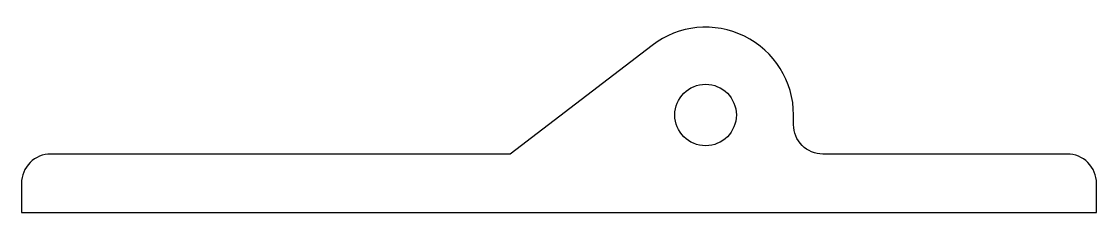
# Model space of a CAD drawing. Extents: x -70 to 40, y 0 to 20.
import ezdxf

# ---------------------------------------------------------------- set-up
doc = ezdxf.new("R2010")
doc.units = 0
doc.layers.get('0').update_dxf_attribs({"linetype": 'continuous'})

# ---------------------------------------------------------------- blocks, each defined once
blk = doc.blocks.new('SKETCH')
at = {"color": 7}
blk.add_lwpolyline([(-20, 6), (-67, 6, 0.414214), (-70, 3), (-70, 0), (40, 0), (40, 3, 0.414214), (37, 6), (12, 6, -0.414214), (9, 9), (9, 10, 0.621806), (-5.48, 17.14), (-20, 6)], format="xyb", dxfattribs=at)
blk.add_circle((0, 10), 3.15, dxfattribs=at)

msp = doc.modelspace()

# ---------------------------------------------------------------- block references
at = {"color": 7}
msp.add_blockref('SKETCH', (0, 0), dxfattribs=at)

doc.saveas('drawing.dxf')
